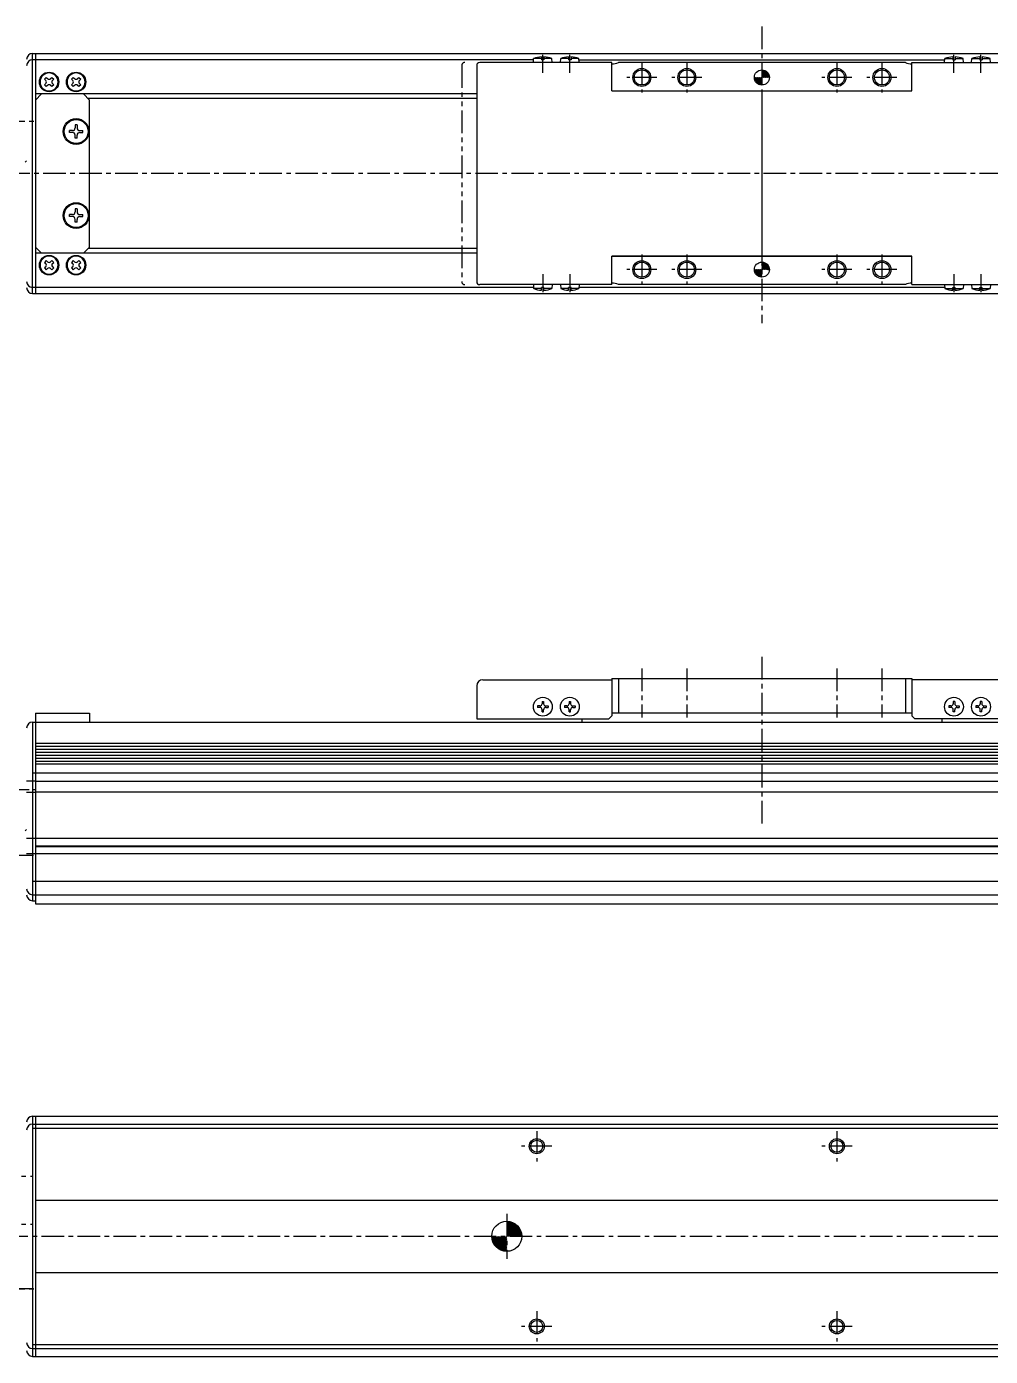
# Model space of a CAD drawing. Extents: x -805 to 272, y -183 to 306.
# Drawn here: x -629 to -307.8, y -137.2 to 305.8 of the extents above; entities that cross this region are included whole.
import ezdxf

# ---------------------------------------------------------------- set-up
doc = ezdxf.new("R2010")
doc.units = 0
for name, pattern in [('CENTER', [12, 7.5, -1.5, 1.5, -1.5]), ('CONTINOUS', [0]), ('PHANTOM', [15, 7.5, -1.5, 1.5, -1.5, 1.5, -1.5])]:
    doc.linetypes.add(name, pattern=pattern)
doc.layers.get('0').update_dxf_attribs({"linetype": 'CONTINUOUS'})
doc.layers.add('CENTER', color=1, linetype='CENTER')

# ---------------------------------------------------------------- blocks, each defined once
blk = doc.blocks.new('*X6')
at = {"color": 0, "linetype": 'CONTINOUS'}
for p, q in [((-335.42, 150.03), (-335.35, 150.1)), ((-335.42, 149.8), (-335.14, 150.09)), ((-335.42, 149.58), (-334.94, 150.06)), ((-335.42, 149.36), (-334.76, 150.02)), ((-335.42, 149.13), (-334.59, 149.96)), ((-335.42, 148.91), (-334.43, 149.9)), ((-335.42, 148.69), (-334.28, 149.83)), ((-335.42, 148.46), (-334.14, 149.75)), ((-335.42, 148.24), (-334, 149.66)), ((-335.42, 148.01), (-333.87, 149.57)), ((-335.42, 147.79), (-333.75, 149.46)), ((-335.39, 147.6), (-333.64, 149.35)), ((-335.16, 147.6), (-333.53, 149.24)), ((-334.94, 147.6), (-333.43, 149.11)), ((-334.72, 147.6), (-333.34, 148.98)), ((-334.49, 147.6), (-333.25, 148.84)), ((-334.27, 147.6), (-333.17, 148.7)), ((-334.04, 147.6), (-333.11, 148.54)), ((-333.82, 147.6), (-333.05, 148.38)), ((-337.92, 147.53), (-337.85, 147.6)), ((-337.91, 147.32), (-337.62, 147.6)), ((-337.88, 147.13), (-337.4, 147.6)), ((-337.83, 146.95), (-337.17, 147.6)), ((-337.78, 146.77), (-336.95, 147.6)), ((-337.72, 146.61), (-336.73, 147.6)), ((-337.65, 146.46), (-336.5, 147.6)), ((-337.57, 146.32), (-336.28, 147.6)), ((-337.48, 146.18), (-336.06, 147.6)), ((-337.38, 146.05), (-335.83, 147.6)), ((-337.28, 145.93), (-335.61, 147.6)), ((-337.17, 145.82), (-335.42, 147.57)), ((-337.06, 145.71), (-335.42, 147.34)), ((-336.93, 145.61), (-335.42, 147.12)), ((-336.8, 145.52), (-335.42, 146.9)), ((-336.66, 145.43), (-335.42, 146.67)), ((-336.52, 145.36), (-335.42, 146.45)), ((-336.36, 145.29), (-335.42, 146.23)), ((-333.6, 147.6), (-333, 148.21)), ((-333.37, 147.6), (-332.96, 148.02)), ((-333.15, 147.6), (-332.93, 147.82)), ((-332.93, 147.6), (-332.92, 147.61)), ((-336.2, 145.23), (-335.42, 146)), ((-336.02, 145.18), (-335.42, 145.78)), ((-335.84, 145.14), (-335.42, 145.56)), ((-335.64, 145.11), (-335.42, 145.33)), ((-335.43, 145.1), (-335.42, 145.11))]:
    blk.add_line(p, q, dxfattribs=at)
blk = doc.blocks.new('*X7')
at = {"color": 0, "linetype": 'CONTINOUS'}
for p, q in [((-294.17, 308.45), (-294.03, 308.59)), ((-294.17, 308.56), (-294.15, 308.59)), ((-294.15, 308.36), (-293.92, 308.59)), ((-294.13, 308.27), (-293.81, 308.59)), ((-294.11, 308.18), (-293.7, 308.59)), ((-294.07, 308.1), (-293.59, 308.59)), ((-294.04, 308.02), (-293.47, 308.59)), ((-294, 307.95), (-293.36, 308.59)), ((-293.96, 307.88), (-293.25, 308.59)), ((-293.91, 307.82), (-293.14, 308.59)), ((-293.86, 307.76), (-293.03, 308.59)), ((-293.8, 307.7), (-292.92, 308.58)), ((-293.75, 307.65), (-292.92, 308.47)), ((-293.68, 307.59), (-292.92, 308.36)), ((-293.62, 307.55), (-292.92, 308.24)), ((-293.55, 307.51), (-292.92, 308.13)), ((-293.48, 307.47), (-292.92, 308.02)), ((-293.4, 307.43), (-292.92, 307.91)), ((-292.92, 309.81), (-292.9, 309.84)), ((-292.92, 309.7), (-292.79, 309.83)), ((-292.92, 309.59), (-292.69, 309.82)), ((-292.92, 309.47), (-292.6, 309.79)), ((-292.92, 309.36), (-292.52, 309.77)), ((-292.92, 309.25), (-292.44, 309.74)), ((-292.92, 309.14), (-292.36, 309.7)), ((-292.92, 309.03), (-292.29, 309.66)), ((-292.92, 308.91), (-292.22, 309.62)), ((-292.92, 308.8), (-292.15, 309.57)), ((-292.92, 308.69), (-292.09, 309.52)), ((-292.92, 308.59), (-292.04, 309.47)), ((-292.8, 308.59), (-291.98, 309.41)), ((-292.69, 308.59), (-291.93, 309.35)), ((-292.58, 308.59), (-291.88, 309.28)), ((-292.47, 308.59), (-291.84, 309.21)), ((-292.36, 308.59), (-291.8, 309.14)), ((-292.24, 308.59), (-291.77, 309.06)), ((-292.13, 308.59), (-291.74, 308.98)), ((-292.02, 308.59), (-291.71, 308.9)), ((-291.91, 308.59), (-291.69, 308.8)), ((-291.8, 308.59), (-291.68, 308.71)), ((-291.69, 308.59), (-291.67, 308.6)), ((-293.32, 307.4), (-292.92, 307.8)), ((-293.23, 307.38), (-292.92, 307.68)), ((-293.14, 307.36), (-292.92, 307.57)), ((-293.04, 307.34), (-292.92, 307.46)), ((-292.94, 307.34), (-292.92, 307.35))]:
    blk.add_line(p, q, dxfattribs=at)
blk = doc.blocks.new('*X8')
at = {"color": 0, "linetype": 'CONTINOUS'}
for p, q in [((-292.92, 341.78), (-292.87, 341.84)), ((-292.92, 341.67), (-292.77, 341.83)), ((-292.92, 341.56), (-292.67, 341.81)), ((-292.92, 341.45), (-292.58, 341.79)), ((-292.92, 341.34), (-292.5, 341.76)), ((-292.92, 341.23), (-292.42, 341.73)), ((-292.92, 341.11), (-292.34, 341.69)), ((-292.92, 341), (-292.27, 341.65)), ((-292.92, 340.89), (-292.2, 341.61)), ((-292.92, 340.78), (-292.14, 341.56)), ((-292.92, 340.67), (-292.08, 341.51)), ((-292.89, 340.59), (-292.02, 341.45)), ((-292.78, 340.59), (-291.97, 341.4)), ((-292.67, 340.59), (-291.92, 341.33)), ((-292.56, 340.59), (-291.88, 341.27)), ((-292.44, 340.59), (-291.83, 341.2)), ((-292.33, 340.59), (-291.79, 341.12)), ((-292.22, 340.59), (-291.76, 341.05)), ((-294.17, 340.54), (-294.12, 340.59)), ((-294.16, 340.43), (-294.01, 340.59)), ((-294.15, 340.34), (-293.9, 340.59)), ((-294.13, 340.25), (-293.79, 340.59)), ((-294.1, 340.16), (-293.67, 340.59)), ((-294.07, 340.08), (-293.56, 340.59)), ((-294.03, 340.01), (-293.45, 340.59)), ((-293.99, 339.94), (-293.34, 340.59)), ((-293.95, 339.87), (-293.23, 340.59)), ((-293.9, 339.8), (-293.12, 340.59)), ((-293.85, 339.74), (-293, 340.59)), ((-293.79, 339.69), (-292.92, 340.55)), ((-293.73, 339.63), (-292.92, 340.44)), ((-293.67, 339.58), (-292.92, 340.33)), ((-293.6, 339.54), (-292.92, 340.22)), ((-293.53, 339.5), (-292.92, 340.11)), ((-293.46, 339.46), (-292.92, 340)), ((-293.38, 339.42), (-292.92, 339.88)), ((-293.3, 339.39), (-292.92, 339.77)), ((-293.21, 339.37), (-292.92, 339.66)), ((-293.12, 339.35), (-292.92, 339.55)), ((-293.02, 339.34), (-292.92, 339.44)), ((-292.11, 340.59), (-291.73, 340.96)), ((-292, 340.59), (-291.71, 340.88)), ((-291.89, 340.59), (-291.69, 340.78)), ((-291.77, 340.59), (-291.68, 340.68))]:
    blk.add_line(p, q, dxfattribs=at)

msp = doc.modelspace()

# ---------------------------------------------------------------- linework, layer by layer
at = {"color": 7, "linetype": 'CONTINOUS'}
for p, q in [((-626.95, 296.81), (258.05, 296.81)), ((-626.95, 216.81), (-626.95, 296.81)), ((-625.95, 296.81), (-625.95, 216.81)), ((-625.95, 294.73), (-626.95, 294.73)), ((-460.1, 294.73), (-625.95, 294.73)), ((-478.95, 292.81), (-478.95, 220.81)), ((-433.95, 293.81), (-477.95, 293.81)), ((-460.1, 293.81), (-459.99, 295.11)), ((-457.35, 295.11), (-459.99, 295.11)), ((-457.35, 295.7), (-457.35, 294.71)), ((-456.55, 294.71), (-457.35, 294.71)), ((-456.55, 295.7), (-456.55, 294.71)), ((-453.91, 295.11), (-456.55, 295.11)), ((-453.8, 293.81), (-453.91, 295.11)), ((-451.1, 293.81), (-450.99, 295.11)), ((-448.35, 295.11), (-450.99, 295.11)), ((-448.35, 295.7), (-448.35, 294.71)), ((-447.55, 294.71), (-448.35, 294.71)), ((-447.55, 295.7), (-447.55, 294.71)), ((-444.91, 295.11), (-447.55, 295.11)), ((-444.8, 293.81), (-444.91, 295.11)), ((-444.8, 294.73), (-323.1, 294.73)), ((-433.95, 284.31), (-433.95, 293.81)), ((-336.13, 293.81), (-431.77, 293.81)), ((-333.95, 293.81), (-289.95, 293.81)), ((-333.95, 284.31), (-333.95, 293.81)), ((-323.1, 293.81), (-322.99, 295.11)), ((-322.99, 295.11), (-320.35, 295.11)), ((-320.35, 295.7), (-320.35, 294.71)), ((-320.35, 294.71), (-319.55, 294.71)), ((-319.55, 295.7), (-319.55, 294.71)), ((-319.55, 295.11), (-316.91, 295.11)), ((-316.8, 293.81), (-316.91, 295.11)), ((-314.1, 293.81), (-313.99, 295.11)), ((-313.99, 295.11), (-311.35, 295.11)), ((-311.35, 295.7), (-311.35, 294.71)), ((-311.35, 294.71), (-310.55, 294.71)), ((-310.55, 295.7), (-310.55, 294.71)), ((-310.55, 295.11), (-307.91, 295.11)), ((-307.8, 293.81), (-307.91, 295.11)), ((-622.99, 288.24), (-622.39, 288.84)), ((-622.58, 287.83), (-622.99, 288.24)), ((-622.39, 288.84), (-621.97, 288.43)), ((-620.93, 288.43), (-620.51, 288.84)), ((-620.51, 288.84), (-619.91, 288.24)), ((-619.91, 288.24), (-620.32, 287.83)), ((-613.99, 288.24), (-613.39, 288.84)), ((-613.58, 287.83), (-613.99, 288.24)), ((-613.39, 288.84), (-612.97, 288.43)), ((-611.93, 288.43), (-611.51, 288.84)), ((-611.51, 288.84), (-610.91, 288.24)), ((-610.91, 288.24), (-611.32, 287.83)), ((-622.99, 286.37), (-622.58, 286.78)), ((-622.39, 285.77), (-622.99, 286.37)), ((-621.97, 286.18), (-622.39, 285.77)), ((-620.51, 285.77), (-620.93, 286.18)), ((-619.91, 286.37), (-620.51, 285.77)), ((-620.32, 286.78), (-619.91, 286.37)), ((-613.99, 286.37), (-613.58, 286.78)), ((-613.39, 285.77), (-613.99, 286.37)), ((-612.97, 286.18), (-613.39, 285.77)), ((-611.51, 285.77), (-611.93, 286.18)), ((-610.91, 286.37), (-611.51, 285.77)), ((-611.32, 286.78), (-610.91, 286.37)), ((-433.95, 284.31), (-333.95, 284.31)), ((-433.95, 284.31), (-333.95, 284.31)), ((-383.95, 284.31), (-383.95, 229.31)), ((-625.95, 281.31), (-623.95, 283.31)), ((-478.95, 283.31), (-625.95, 283.31)), ((-609.95, 283.31), (-623.95, 283.31)), ((-607.95, 281.31), (-609.95, 283.31)), ((-478.95, 281.81), (-608.45, 281.81)), ((-607.95, 232.31), (-607.95, 281.31)), ((-613.7, 271.12), (-614.65, 271.12)), ((-614.65, 270.49), (-614.65, 271.12)), ((-613.7, 270.49), (-614.65, 270.49)), ((-612.76, 273.01), (-612.76, 272.06)), ((-612.14, 273.01), (-612.76, 273.01)), ((-612.14, 273.01), (-612.14, 272.06)), ((-611.2, 271.12), (-610.25, 271.12)), ((-611.2, 270.49), (-610.25, 270.49)), ((-610.25, 270.49), (-610.25, 271.12)), ((-612.76, 268.61), (-612.76, 269.55)), ((-612.14, 268.61), (-612.76, 268.61)), ((-612.14, 268.61), (-612.14, 269.55)), ((-629.45, 260.56), (-628.95, 261.06)), ((-612.76, 245.01), (-612.76, 244.06)), ((-612.14, 245.01), (-612.76, 245.01)), ((-612.14, 245.01), (-612.14, 244.06)), ((-613.7, 243.12), (-614.65, 243.12)), ((-614.65, 242.49), (-614.65, 243.12)), ((-613.7, 242.49), (-614.65, 242.49)), ((-612.76, 240.61), (-612.76, 241.55)), ((-612.14, 240.61), (-612.76, 240.61)), ((-612.14, 240.61), (-612.14, 241.55)), ((-611.2, 243.12), (-610.25, 243.12)), ((-611.2, 242.49), (-610.25, 242.49)), ((-610.25, 242.49), (-610.25, 243.12)), ((-623.95, 230.31), (-625.95, 232.31)), ((-609.95, 230.31), (-607.95, 232.31)), ((-478.95, 231.81), (-608.45, 231.81)), ((-478.95, 230.31), (-625.95, 230.31)), ((-609.95, 230.31), (-623.95, 230.31)), ((-622.39, 227.84), (-622.99, 227.24)), ((-622.99, 227.24), (-622.58, 226.83)), ((-621.97, 227.43), (-622.39, 227.84)), ((-620.51, 227.84), (-620.93, 227.43)), ((-619.91, 227.24), (-620.51, 227.84)), ((-620.32, 226.83), (-619.91, 227.24)), ((-613.39, 227.84), (-613.99, 227.24)), ((-613.99, 227.24), (-613.58, 226.83)), ((-612.97, 227.43), (-613.39, 227.84)), ((-611.51, 227.84), (-611.93, 227.43)), ((-610.91, 227.24), (-611.51, 227.84)), ((-611.32, 226.83), (-610.91, 227.24)), ((-433.95, 219.81), (-433.95, 229.31)), ((-433.95, 229.31), (-333.95, 229.31)), ((-333.95, 229.31), (-433.95, 229.31)), ((-333.95, 219.81), (-333.95, 229.31)), ((-622.58, 225.78), (-622.99, 225.37)), ((-622.99, 225.37), (-622.39, 224.77)), ((-622.39, 224.77), (-621.97, 225.18)), ((-620.93, 225.18), (-620.51, 224.77)), ((-620.51, 224.77), (-619.91, 225.37)), ((-619.91, 225.37), (-620.32, 225.78)), ((-613.58, 225.78), (-613.99, 225.37)), ((-613.99, 225.37), (-613.39, 224.77)), ((-613.39, 224.77), (-612.97, 225.18)), ((-611.93, 225.18), (-611.51, 224.77)), ((-611.51, 224.77), (-610.91, 225.37)), ((-610.91, 225.37), (-611.32, 225.78)), ((-625.95, 218.88), (-626.95, 218.88)), ((-460.1, 218.88), (-625.95, 218.88)), ((-433.95, 219.81), (-477.95, 219.81)), ((-460.1, 219.81), (-459.99, 218.51)), ((-457.35, 218.51), (-459.99, 218.51)), ((-456.55, 218.91), (-457.35, 218.91)), ((-457.35, 217.92), (-457.35, 218.91)), ((-456.55, 217.92), (-456.55, 218.91)), ((-453.91, 218.51), (-456.55, 218.51)), ((-453.8, 219.81), (-453.91, 218.51)), ((-451.1, 219.81), (-450.99, 218.51)), ((-448.35, 218.51), (-450.99, 218.51)), ((-448.35, 217.92), (-448.35, 218.91)), ((-447.55, 218.91), (-448.35, 218.91)), ((-447.55, 217.92), (-447.55, 218.91)), ((-444.91, 218.51), (-447.55, 218.51)), ((-444.8, 219.81), (-444.91, 218.51)), ((-323.1, 218.88), (-444.8, 218.88)), ((-336.13, 219.81), (-431.77, 219.81)), ((-333.95, 219.81), (-289.95, 219.81)), ((-323.1, 219.81), (-322.99, 218.51)), ((-322.99, 218.51), (-320.35, 218.51)), ((-320.35, 217.92), (-320.35, 218.91)), ((-320.35, 218.91), (-319.55, 218.91)), ((-319.55, 217.92), (-319.55, 218.91)), ((-319.55, 218.51), (-316.91, 218.51)), ((-316.8, 219.81), (-316.91, 218.51)), ((-314.1, 219.81), (-313.99, 218.51)), ((-313.99, 218.51), (-311.35, 218.51)), ((-311.35, 218.91), (-310.55, 218.91)), ((-311.35, 217.92), (-311.35, 218.91)), ((-310.55, 217.92), (-310.55, 218.91)), ((-310.55, 218.51), (-307.91, 218.51)), ((-307.8, 219.81), (-307.91, 218.51)), ((-626.95, 216.81), (258.05, 216.81)), ((-433.95, 88.63), (-333.95, 88.63)), ((-433.95, 88.63), (-433.95, 76.23)), ((-431.77, 88.63), (-431.77, 77.16)), ((-336.13, 88.63), (-336.13, 77.16)), ((-333.95, 88.63), (-333.95, 76.23)), ((-478.95, 86.23), (-478.95, 75.23)), ((-476.95, 88.23), (-433.95, 88.23)), ((-290.95, 88.23), (-333.95, 88.23)), ((-457.2, 80.98), (-456.7, 80.98)), ((-457.2, 80.98), (-457.2, 80.23)), ((-456.7, 80.98), (-456.7, 80.23)), ((-448.2, 80.98), (-447.7, 80.98)), ((-448.2, 80.98), (-448.2, 80.23)), ((-447.7, 80.98), (-447.7, 80.23)), ((-320.2, 80.98), (-320.2, 80.23)), ((-319.7, 80.98), (-320.2, 80.98)), ((-319.7, 80.98), (-319.7, 80.23)), ((-311.2, 80.98), (-311.2, 80.23)), ((-310.7, 80.98), (-311.2, 80.98)), ((-310.7, 80.98), (-310.7, 80.23)), ((-625.95, 77.03), (-625.95, 74.13)), ((-625.95, 77.03), (-607.95, 77.03)), ((-607.95, 77.03), (-607.95, 74.13)), ((-457.95, 79.48), (-458.7, 79.48)), ((-458.7, 79.48), (-458.7, 78.98)), ((-457.95, 78.98), (-458.7, 78.98)), ((-457.2, 77.48), (-457.2, 78.23)), ((-457.2, 77.48), (-456.7, 77.48)), ((-456.7, 77.48), (-456.7, 78.23)), ((-455.95, 79.48), (-455.2, 79.48)), ((-455.95, 78.98), (-455.2, 78.98)), ((-455.2, 79.48), (-455.2, 78.98)), ((-448.95, 79.48), (-449.7, 79.48)), ((-449.7, 79.48), (-449.7, 78.98)), ((-448.95, 78.98), (-449.7, 78.98)), ((-448.2, 77.48), (-448.2, 78.23)), ((-448.2, 77.48), (-447.7, 77.48)), ((-447.7, 77.48), (-447.7, 78.23)), ((-446.95, 79.48), (-446.2, 79.48)), ((-446.95, 78.98), (-446.2, 78.98)), ((-446.2, 79.48), (-446.2, 78.98)), ((-434.95, 75.23), (-433.95, 76.23)), ((-433.95, 77.16), (-333.95, 77.16)), ((-431.77, 77.18), (-336.13, 77.18)), ((-332.95, 75.23), (-333.95, 76.23)), ((-320.95, 79.48), (-321.7, 79.48)), ((-321.7, 79.48), (-321.7, 78.98)), ((-320.95, 78.98), (-321.7, 78.98)), ((-320.2, 77.48), (-320.2, 78.23)), ((-319.7, 77.48), (-320.2, 77.48)), ((-319.7, 77.48), (-319.7, 78.23)), ((-318.95, 79.48), (-318.2, 79.48)), ((-318.95, 78.98), (-318.2, 78.98)), ((-318.2, 79.48), (-318.2, 78.98)), ((-311.95, 79.48), (-312.7, 79.48)), ((-312.7, 79.48), (-312.7, 78.98)), ((-311.95, 78.98), (-312.7, 78.98)), ((-311.2, 77.48), (-311.2, 78.23)), ((-310.7, 77.48), (-311.2, 77.48)), ((-310.7, 77.48), (-310.7, 78.23)), ((-309.95, 79.48), (-309.2, 79.48)), ((-309.95, 78.98), (-309.2, 78.98)), ((-309.2, 79.48), (-309.2, 78.98)), ((-626.95, 74.13), (258.05, 74.13)), ((-626.95, 74.13), (-626.95, 14.63)), ((-625.95, 74.13), (-625.95, 13.63)), ((-478.95, 75.23), (-434.95, 75.23)), ((-443.95, 75.23), (-443.95, 74.13)), ((-288.95, 75.23), (-332.95, 75.23)), ((-323.95, 75.23), (-323.95, 74.13)), ((-625.95, 67.11), (257.05, 67.11)), ((-625.95, 66.11), (257.05, 66.11)), ((-625.95, 65.12), (257.05, 65.12)), ((-625.95, 64.13), (257.05, 64.13)), ((-625.95, 63.14), (257.05, 63.14)), ((-625.95, 62.14), (257.05, 62.14)), ((-625.95, 61.15), (257.05, 61.15)), ((-625.95, 60.16), (257.05, 60.16)), ((-628.95, 54.53), (-625.95, 54.53)), ((-626.95, 57.24), (258.05, 57.24)), ((-625.95, 54.38), (257.05, 54.38)), ((-628.95, 50.73), (-625.95, 50.73)), ((-625.95, 50.88), (257.05, 50.88)), ((-629.45, 37.88), (-628.95, 38.38)), ((-628.95, 35.46), (257.05, 35.46)), ((-625.95, 32.93), (257.05, 32.93)), ((-625.95, 32.63), (257.05, 32.63)), ((-628.95, 30.39), (257.05, 30.39)), ((-626.95, 21.13), (258.05, 21.13)), ((-626.95, 16.63), (258.05, 16.63)), ((-626.95, 14.63), (-625.95, 14.63)), ((-625.95, 13.63), (257.05, 13.63)), ((-626.95, -57.16), (258.05, -57.16)), ((-626.95, -57.16), (-626.95, -137.16)), ((-625.95, -57.16), (-625.95, -137.16)), ((-626.95, -59.76), (258.05, -59.76)), ((-626.95, -61.16), (258.05, -61.16)), ((-625.95, -85.16), (257.05, -85.16)), ((-625.95, -109.16), (257.05, -109.16)), ((-626.95, -133.16), (258.05, -133.16)), ((-626.95, -134.56), (258.05, -134.56)), ((-626.95, -137.16), (258.05, -137.16))]:
    msp.add_line(p, q, dxfattribs=at)
at = {"color": 3, "linetype": 'PHANTOM'}
msp.add_line((-483.95, 292.81), (-483.95, 220.81), dxfattribs=at)
at = {"color": 7, "linetype": 'CONTINOUS'}
for centre, radius in [((-621.45, 287.31), 3.25), ((-612.45, 287.31), 3.25), ((-423.95, 288.81), 3), ((-423.95, 288.81), 2.5), ((-408.95, 288.81), 3), ((-408.95, 288.81), 2.5), ((-383.95, 288.81), 2.5), ((-358.95, 288.81), 3), ((-358.95, 288.81), 2.5), ((-343.95, 288.81), 3), ((-343.95, 288.81), 2.5), ((-612.45, 270.81), 4.3), ((-612.45, 270.81), 4), ((-612.45, 242.81), 4.3), ((-612.45, 242.81), 4), ((-621.45, 226.31), 3.25), ((-612.45, 226.31), 3.25), ((-423.95, 224.81), 3), ((-423.95, 224.81), 2.5), ((-408.95, 224.81), 3), ((-408.95, 224.81), 2.5), ((-383.95, 224.81), 2.5), ((-358.95, 224.81), 3), ((-358.95, 224.81), 2.5), ((-343.95, 224.81), 3), ((-343.95, 224.81), 2.5), ((-456.95, 79.23), 3.15), ((-447.95, 79.23), 3.15), ((-319.95, 79.23), 3.15), ((-310.95, 79.23), 3.15), ((-458.95, -67.16), 2.5), ((-458.95, -67.16), 2), ((-358.95, -67.16), 2.5), ((-358.95, -67.16), 2), ((-468.95, -97.16), 5), ((-458.95, -127.16), 2.5), ((-458.95, -127.16), 2), ((-358.95, -127.16), 2.5), ((-358.95, -127.16), 2)]:
    msp.add_circle(centre, radius, dxfattribs=at)
for centre, radius, start, end in [((-626.95, 294.81), 2, 90, 180), ((-626.95, 292.73), 2, 90, 180), ((-477.95, 292.81), 1, 90, 180), ((-456.95, 287.72), 7.98, 92.8723, 112.3565), ((-456.95, 287.72), 7.98, 67.6435, 87.1277), ((-447.95, 287.72), 7.98, 92.8723, 112.3565), ((-447.95, 287.72), 7.98, 67.6435, 87.1277), ((-433.95, 298.31), 5, 270, 295.8419), ((-333.95, 298.31), 5, 244.1581, 270), ((-319.95, 287.72), 7.98, 92.8723, 112.3565), ((-319.95, 287.72), 7.98, 67.6435, 87.1277), ((-310.95, 287.72), 7.98, 92.8723, 112.3565), ((-310.95, 287.72), 7.98, 67.6435, 87.1277), ((-621.45, 287.31), 3, 0.0003, 0), ((-621.45, 288.95), 0.742, 225, 315), ((-612.45, 287.31), 3, 0.0003, 0), ((-612.45, 288.95), 0.742, 225, 315), ((-623.1, 287.31), 0.742, 315, 44.9999), ((-621.45, 285.66), 0.742, 45, 134.9999), ((-619.8, 287.31), 0.742, 135, 224.9999), ((-614.1, 287.31), 0.742, 315, 44.9999), ((-612.45, 285.66), 0.742, 45, 134.9999), ((-610.8, 287.31), 0.742, 135, 224.9999), ((-613.7, 272.06), 0.94, 270, 0), ((-613.7, 269.55), 0.94, 360, 90), ((-611.2, 272.06), 0.94, 180, 270), ((-611.2, 269.55), 0.94, 89.9999, 180), ((-613.7, 244.06), 0.94, 270, 0), ((-611.2, 244.06), 0.94, 180, 270), ((-613.7, 241.55), 0.94, 360, 90), ((-611.2, 241.55), 0.94, 89.9999, 180), ((-621.45, 226.31), 3, 0, 359.9997), ((-623.1, 226.31), 0.742, 315.0001, 45), ((-621.45, 227.95), 0.742, 225.0001, 315), ((-619.8, 226.31), 0.742, 135.0001, 225), ((-612.45, 226.31), 3, 0, 359.9997), ((-614.1, 226.31), 0.742, 315.0001, 45), ((-612.45, 227.95), 0.742, 225.0001, 315), ((-610.8, 226.31), 0.742, 135.0001, 225), ((-621.45, 224.66), 0.742, 45, 135), ((-612.45, 224.66), 0.742, 45, 135), ((-626.95, 220.88), 2, 180, 270), ((-626.95, 218.81), 2, 180, 270), ((-477.95, 220.81), 1, 180, 270), ((-456.95, 225.89), 7.98, 247.6435, 267.1277), ((-456.95, 225.89), 7.98, 272.8723, 292.3565), ((-447.95, 225.89), 7.98, 247.6435, 267.1277), ((-447.95, 225.89), 7.98, 272.8723, 292.3565), ((-433.95, 215.31), 5, 64.1581, 90), ((-333.95, 215.31), 5, 90, 115.8419), ((-319.95, 225.89), 7.98, 247.6435, 267.1277), ((-319.95, 225.89), 7.98, 272.8723, 292.3565), ((-310.95, 225.89), 7.98, 247.6435, 267.1277), ((-310.95, 225.89), 7.98, 272.8723, 292.3565), ((-476.95, 86.23), 2, 90, 180), ((-457.95, 80.23), 0.748, 270, 0), ((-455.95, 80.23), 0.748, 180, 270), ((-448.95, 80.23), 0.748, 270, 0), ((-446.95, 80.23), 0.748, 180, 270), ((-320.95, 80.23), 0.748, 270, 0), ((-318.95, 80.23), 0.748, 180, 270), ((-311.95, 80.23), 0.748, 270, 0), ((-309.95, 80.23), 0.748, 180, 270), ((-457.95, 78.23), 0.748, 0, 90.0001), ((-455.95, 78.23), 0.748, 90, 180), ((-448.95, 78.23), 0.748, 0, 90.0001), ((-446.95, 78.23), 0.748, 90, 180), ((-320.95, 78.23), 0.748, 360, 90), ((-318.95, 78.23), 0.748, 89.9999, 180), ((-311.95, 78.23), 0.748, 360, 90), ((-309.95, 78.23), 0.748, 89.9999, 180), ((-626.95, 72.13), 2, 90, 180), ((-626.95, 18.63), 2, 180, 270), ((-626.95, 16.63), 2, 180, 270), ((-626.95, -59.16), 2, 90, 180), ((-626.95, -61.76), 2, 90, 180), ((-626.95, -132.56), 2, 180, 270), ((-626.95, -135.16), 2, 180, 270)]:
    msp.add_arc(centre, radius, start, end, dxfattribs=at)
at = {"color": 3, "linetype": 'PHANTOM'}
for centre, start, end in [((-482.95, 292.81), 90, 180), ((-482.95, 220.81), 180, 270)]:
    msp.add_arc(centre, 1, start, end, dxfattribs=at)
at = {"layer": 'CENTER', "color": 1, "linetype": 'CENTER'}
for p, q in [((-383.95, 305.76), (-383.95, 206.99)), ((-456.95, 290.31), (-456.95, 296.31)), ((-447.95, 290.31), (-447.95, 296.31)), ((-423.95, 293.81), (-423.95, 283.81)), ((-408.95, 293.81), (-408.95, 283.81)), ((-358.95, 293.81), (-358.95, 283.81)), ((-343.95, 293.81), (-343.95, 283.81)), ((-319.95, 290.31), (-319.95, 296.31)), ((-310.95, 290.31), (-310.95, 296.31)), ((-418.95, 288.81), (-428.95, 288.81)), ((-403.95, 288.81), (-413.95, 288.81)), ((-353.95, 288.81), (-363.95, 288.81)), ((-338.95, 288.81), (-348.95, 288.81)), ((-661.06, 274.31), (-625.95, 274.31)), ((272.1, 256.81), (-663.47, 256.81)), ((-423.95, 229.81), (-423.95, 219.81)), ((-408.95, 229.81), (-408.95, 219.81)), ((-358.95, 229.81), (-358.95, 219.81)), ((-343.95, 229.81), (-343.95, 219.81)), ((-456.95, 223.31), (-456.95, 217.31)), ((-447.95, 223.31), (-447.95, 217.31)), ((-418.95, 224.81), (-428.95, 224.81)), ((-403.95, 224.81), (-413.95, 224.81)), ((-353.95, 224.81), (-363.95, 224.81)), ((-338.95, 224.81), (-348.95, 224.81)), ((-319.95, 223.31), (-319.95, 217.31)), ((-310.95, 223.31), (-310.95, 217.31)), ((-383.95, 95.83), (-383.95, 39.25)), ((-423.95, 91.95), (-423.95, 75.6)), ((-408.95, 91.95), (-408.95, 75.6)), ((-358.95, 91.95), (-358.95, 75.6)), ((-343.95, 91.95), (-343.95, 75.6)), ((-659.63, 51.63), (-625.95, 51.63)), ((-626.61, 29.63), (-634.72, 29.63)), ((-458.95, -62.12), (-458.95, -72.2)), ((-358.95, -62.12), (-358.95, -72.2)), ((-453.91, -67.16), (-463.99, -67.16)), ((-353.91, -67.16), (-363.99, -67.16)), ((-651.65, -77.16), (-627, -77.16)), ((-468.95, -89.62), (-468.95, -104.7)), ((-671.98, -97.16), (267.98, -97.16)), ((-651.65, -93.16), (-627, -93.16)), ((-661.06, -114.66), (-625.95, -114.66)), ((-626.61, -114.66), (-634.72, -114.66)), ((-458.95, -122.12), (-458.95, -132.2)), ((-358.95, -122.12), (-358.95, -132.2)), ((-453.91, -127.16), (-463.99, -127.16)), ((-353.91, -127.16), (-363.99, -127.16))]:
    msp.add_line(p, q, dxfattribs=at)

# ---------------------------------------------------------------- block references
at = {"color": 7, "linetype": 'CONTINUOUS', "xscale": 2, "yscale": 2, "zscale": 2}
for name in ['*X8', '*X7', '*X6']:
    msp.add_blockref(name, (201.9, -392.37), dxfattribs=at)

doc.saveas('drawing.dxf')
